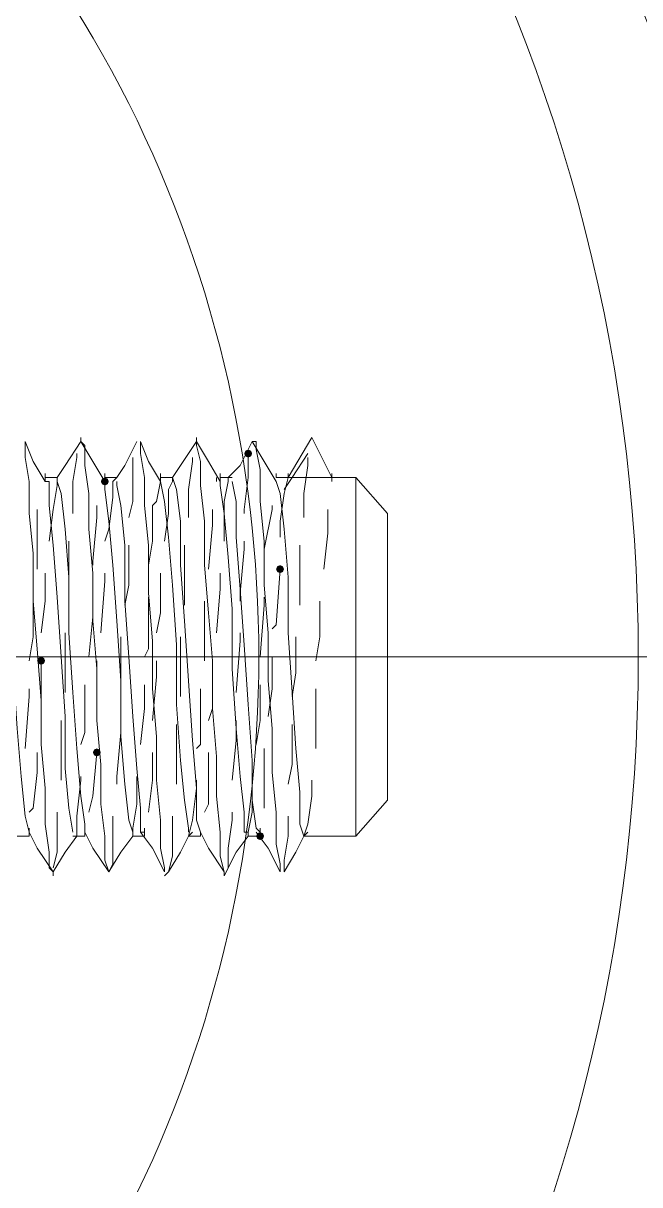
# Model space of a CAD drawing. Header units: millimetres. Extents: x 89051 to 218395, y -330386 to -125649.
# Drawn here: x 100507.58 to 100526.31, y -132854.01 to -132818.74 of the extents above; entities that cross this region are included whole.
import ezdxf

# ---------------------------------------------------------------- set-up
doc = ezdxf.new("R2010")
doc.units = ezdxf.units.MM
doc.header["$LTSCALE"] = 13
for name, pattern in [('1 实线', [0]), ('ACAD_ISO04W100', [30, 24, -3, 0, -3]), ('CENTER', [50.8, 31.75, -6.35, 6.35, -6.35])]:
    doc.linetypes.add(name, pattern=pattern)
doc.layers.get('0').update_dxf_attribs({"color": 1, "linetype": 'CENTER'})
doc.layers.add('C00-00-00', color=7, linetype='Continuous')
doc.layers.add('标注、文本', color=3, linetype='Continuous', lineweight=25)

msp = doc.modelspace()

# ---------------------------------------------------------------- hatches: boundary and pattern name
at = {"layer": 'C00-00-00'}
h = msp.add_hatch(color=256, dxfattribs=at)
h.dxf.hatch_style = 2
h.paths.add_polyline_path([(100514.534, -132831.808), (100514.498, -132831.894), (100514.413, -132831.929), (100514.327, -132831.894), (100514.292, -132831.808), (100514.327, -132831.723), (100514.413, -132831.687), (100514.498, -132831.723)])
h = msp.add_hatch(color=256, dxfattribs=at)
h.dxf.hatch_style = 2
h.paths.add_polyline_path([(100510.177, -132832.655), (100510.142, -132832.741), (100510.056, -132832.776), (100509.971, -132832.741), (100509.935, -132832.655), (100509.971, -132832.57), (100510.056, -132832.534), (100510.142, -132832.57)])
h = msp.add_hatch(color=256, dxfattribs=at)
h.dxf.hatch_style = 2
h.paths.add_polyline_path([(100515.502, -132835.318), (100515.466, -132835.403), (100515.381, -132835.439), (100515.295, -132835.403), (100515.26, -132835.318), (100515.295, -132835.232), (100515.381, -132835.197), (100515.466, -132835.232)])
h = msp.add_hatch(color=256, dxfattribs=at)
h.dxf.hatch_style = 2
h.paths.add_polyline_path([(100508.241, -132838.101), (100508.206, -132838.186), (100508.12, -132838.222), (100508.035, -132838.186), (100507.999, -132838.101), (100508.035, -132838.015), (100508.12, -132837.98), (100508.206, -132838.015)])
h = msp.add_hatch(color=256, dxfattribs=at)
h.dxf.hatch_style = 2
h.paths.add_polyline_path([(100509.935, -132840.884), (100509.9, -132840.969), (100509.814, -132841.005), (100509.729, -132840.969), (100509.693, -132840.884), (100509.729, -132840.799), (100509.814, -132840.763), (100509.9, -132840.799)])
h = msp.add_hatch(color=256, dxfattribs=at)
h.dxf.hatch_style = 2
h.paths.add_polyline_path([(100514.897, -132843.425), (100514.861, -132843.511), (100514.776, -132843.546), (100514.69, -132843.511), (100514.655, -132843.425), (100514.69, -132843.34), (100514.776, -132843.304), (100514.861, -132843.34)])

# ---------------------------------------------------------------- linework, layer by layer
at = {"color": 7, "linetype": '1 实线', "lineweight": 0}
for centre, major_axis, ratio, start_param, end_param in [((100486.444, -132837.98), (0, 45.983), 0.866025, 2.304713, 7.120065), ((100490.376, -132837.98), (0, 45.983), 0.866025, 3.141593, 6.283185), ((100483.297, -132837.98), (0, -34.608), 0.908418, 6.283185, 9.424778)]:
    msp.add_ellipse(centre, major_axis=major_axis, ratio=ratio, start_param=start_param, end_param=end_param, dxfattribs=at)
msp.add_open_spline([(100493.236, -132847.539), (100540.843, -132889.565), (100560.785, -132918.78), (100576.342, -132940.144), (100600.226, -132966.375), (100605.907, -132987.936)], degree=3, dxfattribs=at)
at = {"layer": 'C00-00-00', "lineweight": 15}
for points in [[(100508.241, -132832.655), (100507.878, -132832.05), (100507.636, -132831.445)], [(100507.636, -132831.445), (100507.636, -132831.929), (100507.757, -132832.655), (100507.757, -132833.624), (100507.878, -132834.834), (100507.878, -132836.286), (100507.999, -132837.738), (100508.12, -132839.311), (100508.12, -132840.642), (100508.241, -132841.973), (100508.241, -132843.062), (100508.362, -132843.909), (100508.362, -132844.393), (100508.483, -132844.514)], [(100509.33, -132831.445), (100508.846, -132832.171), (100508.604, -132832.534)], [(100509.33, -132831.445), (100509.33, -132831.324)], [(100510.056, -132832.655), (100509.693, -132832.05), (100509.33, -132831.445)], [(100509.33, -132831.445), (100509.451, -132831.566), (100509.451, -132832.171), (100509.572, -132833.019), (100509.572, -132834.108), (100509.693, -132835.439), (100509.693, -132836.891), (100509.814, -132838.343), (100509.814, -132839.916), (100509.935, -132841.247), (100509.935, -132842.457), (100510.056, -132843.425), (100510.056, -132844.151), (100510.177, -132844.514)], [(100511.024, -132831.445), (100510.661, -132832.171), (100510.419, -132832.534)], [(100511.75, -132832.655), (100511.387, -132832.05), (100511.145, -132831.445)], [(100511.145, -132831.445), (100511.145, -132831.808), (100511.266, -132832.534), (100511.266, -132833.382), (100511.387, -132834.592), (100511.387, -132836.044), (100511.508, -132837.496), (100511.508, -132838.948), (100511.629, -132840.4), (100511.629, -132841.731), (100511.75, -132842.941), (100511.75, -132843.788), (100511.871, -132844.393), (100511.871, -132844.514)], [(100512.84, -132831.445), (100512.356, -132832.171), (100512.114, -132832.534)], [(100512.84, -132831.445), (100512.84, -132831.324)], [(100513.566, -132832.655), (100513.203, -132832.05), (100512.84, -132831.445)], [(100512.84, -132831.445), (100512.84, -132831.566), (100512.961, -132832.05), (100512.961, -132832.776), (100513.082, -132833.866), (100513.082, -132835.197), (100513.203, -132836.649), (100513.324, -132838.101), (100513.324, -132839.553), (100513.445, -132841.005), (100513.445, -132842.215), (100513.566, -132843.304), (100513.566, -132844.03), (100513.687, -132844.514)], [(100514.534, -132831.445), (100514.171, -132832.171), (100513.808, -132832.534)], [(100515.26, -132832.655), (100514.897, -132832.05), (100514.534, -132831.445)], [(100514.534, -132831.445), (100514.655, -132831.445), (100514.655, -132831.687), (100514.776, -132832.292), (100514.776, -132833.261), (100514.897, -132834.471), (100514.897, -132835.802), (100515.018, -132837.254), (100515.018, -132838.706), (100515.139, -132840.158), (100515.139, -132841.489), (100515.26, -132842.699), (100515.26, -132843.667), (100515.381, -132844.272), (100515.381, -132844.514)], [(100516.349, -132831.324), (100515.623, -132832.534)], [(100516.954, -132832.534), (100516.349, -132831.324)], [(100509.088, -132832.655), (100509.209, -132831.929)], [(100509.209, -132831.929), (100509.209, -132831.808)], [(100510.903, -132832.413), (100510.903, -132831.929)], [(100512.719, -132832.05), (100512.719, -132831.929)], [(100514.413, -132832.534), (100514.413, -132831.808)], [(100516.228, -132831.808), (100515.744, -132832.534)], [(100516.228, -132832.171), (100516.228, -132831.929)], [(100512.598, -132832.897), (100512.719, -132832.05)], [(100516.107, -132833.019), (100516.228, -132832.171)], [(100507.757, -132843.304), (100507.636, -132842.82), (100507.515, -132841.61), (100507.394, -132840.158), (100507.273, -132838.343), (100507.273, -132836.528), (100507.152, -132834.955), (100507.031, -132833.624), (100506.91, -132832.776), (100506.91, -132832.655)], [(100508.241, -132832.534), (100508.241, -132832.413)], [(100508.241, -132832.655), (100508.241, -132832.534)], [(100508.604, -132832.534), (100508.241, -132832.534)], [(100508.241, -132832.655), (100508.362, -132832.655), (100508.362, -132833.382), (100508.483, -132834.592), (100508.604, -132836.165), (100508.725, -132837.98), (100508.846, -132839.795), (100508.846, -132841.368), (100508.967, -132842.578), (100509.088, -132843.304)], [(100508.604, -132832.534), (100508.604, -132832.655)], [(100508.604, -132832.655), (100508.604, -132832.776)], [(100509.451, -132843.304), (100509.451, -132843.062), (100509.33, -132842.215), (100509.209, -132840.763), (100509.088, -132839.069), (100508.967, -132837.254), (100508.967, -132835.56), (100508.846, -132834.108), (100508.725, -132833.019), (100508.604, -132832.655)], [(100509.088, -132833.624), (100509.088, -132832.655)], [(100510.056, -132832.534), (100510.056, -132832.413)], [(100510.419, -132832.534), (100510.056, -132832.534)], [(100510.056, -132832.655), (100510.056, -132832.897), (100510.177, -132833.866), (100510.298, -132835.197), (100510.419, -132836.891), (100510.54, -132838.706), (100510.54, -132840.4), (100510.661, -132841.852), (100510.782, -132842.941), (100510.903, -132843.304)], [(100510.419, -132832.534), (100510.298, -132832.655)], [(100510.298, -132832.655), (100510.298, -132833.14)], [(100511.266, -132843.304), (100511.145, -132843.304), (100511.145, -132842.578), (100511.024, -132841.368), (100510.903, -132839.795), (100510.782, -132837.98), (100510.661, -132836.286), (100510.661, -132834.592), (100510.54, -132833.382), (100510.419, -132832.776), (100510.419, -132832.655)], [(100510.903, -132833.261), (100510.903, -132832.413)], [(100511.629, -132833.261), (100511.75, -132832.655)], [(100511.75, -132832.534), (100511.75, -132832.413)], [(100511.75, -132832.655), (100511.75, -132832.534)], [(100512.114, -132832.534), (100511.75, -132832.534)], [(100511.75, -132832.655), (100511.871, -132833.261), (100511.993, -132834.35), (100512.114, -132835.802), (100512.235, -132837.617), (100512.235, -132839.432), (100512.356, -132841.126), (100512.477, -132842.336), (100512.598, -132843.183), (100512.598, -132843.304)], [(100512.114, -132832.655), (100511.993, -132832.897)], [(100512.114, -132832.534), (100512.114, -132832.655)], [(100512.961, -132843.304), (100512.84, -132842.941), (100512.84, -132841.973), (100512.719, -132840.521), (100512.598, -132838.706), (100512.477, -132836.891), (100512.356, -132835.197), (100512.356, -132833.866), (100512.235, -132832.897), (100512.114, -132832.534), (100512.114, -132832.655)], [(100513.445, -132832.655), (100513.445, -132832.534)], [(100513.566, -132832.534), (100513.566, -132832.413)], [(100513.566, -132832.655), (100513.566, -132832.534)], [(100513.929, -132832.534), (100513.566, -132832.534)], [(100513.566, -132832.655), (100513.566, -132832.776), (100513.687, -132833.624), (100513.808, -132834.955), (100513.929, -132836.528), (100513.929, -132838.343), (100514.05, -132840.158), (100514.171, -132841.61), (100514.292, -132842.699), (100514.292, -132843.304), (100514.413, -132843.304)], [(100513.808, -132832.655), (100513.687, -132833.261)], [(100513.808, -132832.534), (100513.808, -132832.655)], [(100514.776, -132843.304), (100514.655, -132843.183), (100514.534, -132842.336), (100514.534, -132841.126), (100514.413, -132839.432), (100514.292, -132837.617), (100514.171, -132835.923), (100514.05, -132834.35), (100514.05, -132833.261), (100513.929, -132832.655)], [(100514.292, -132833.503), (100514.413, -132832.534)], [(100515.26, -132832.534), (100515.26, -132832.413)], [(100517.68, -132832.534), (100515.26, -132832.534)], [(100515.26, -132832.655), (100515.381, -132833.019), (100515.502, -132834.108), (100515.623, -132835.56), (100515.623, -132837.254), (100515.744, -132839.069), (100515.865, -132840.763), (100515.986, -132842.094), (100515.986, -132843.062), (100516.107, -132843.425)], [(100515.623, -132832.534), (100515.502, -132833.019)], [(100515.744, -132832.534), (100515.502, -132832.897)], [(100515.623, -132832.534), (100515.623, -132832.413)], [(100515.623, -132832.534), (100516.954, -132832.534)], [(100516.954, -132832.534), (100516.954, -132832.413)], [(100516.954, -132832.655), (100516.954, -132832.534)], [(100518.648, -132833.624), (100517.68, -132832.534)], [(100517.68, -132837.98), (100517.68, -132837.012), (100517.68, -132835.923), (100517.68, -132835.076), (100517.68, -132834.229), (100517.68, -132833.624), (100517.68, -132833.019), (100517.68, -132832.776), (100517.68, -132832.534)], [(100508.604, -132832.776), (100508.483, -132833.503)], [(100511.993, -132832.897), (100511.993, -132833.624)], [(100512.598, -132833.745), (100512.598, -132832.897)], [(100515.502, -132833.019), (100515.381, -132833.866)], [(100516.107, -132833.745), (100516.107, -132833.019)], [(100509.814, -132833.745), (100509.814, -132833.382)], [(100510.298, -132833.14), (100510.177, -132834.108)], [(100510.782, -132833.745), (100510.903, -132833.261)], [(100511.508, -132833.382), (100511.629, -132833.261)], [(100511.508, -132834.471), (100511.508, -132833.382)], [(100513.687, -132833.261), (100513.687, -132834.471)], [(100515.139, -132833.503), (100515.139, -132833.382)], [(100507.999, -132834.229), (100507.999, -132833.503)], [(100508.483, -132833.503), (100508.362, -132834.471)], [(100509.693, -132835.076), (100509.814, -132833.745)], [(100511.993, -132833.624), (100511.871, -132834.471)], [(100513.324, -132833.987), (100513.324, -132833.503)], [(100514.292, -132833.624), (100514.292, -132833.503)], [(100514.897, -132834.713), (100515.139, -132833.503)], [(100516.833, -132834.229), (100516.833, -132833.503)], [(100518.648, -132833.624), (100518.648, -132833.745), (100518.648, -132834.229), (100518.648, -132834.713), (100518.648, -132835.439), (100518.648, -132836.165), (100518.648, -132837.012), (100518.648, -132837.98)], [(100510.177, -132834.108), (100510.056, -132834.471)], [(100513.203, -132835.318), (100513.324, -132833.987)], [(100515.381, -132833.866), (100515.381, -132834.35)], [(100507.999, -132835.318), (100507.999, -132834.229)], [(100508.967, -132834.955), (100508.967, -132834.471)], [(100511.387, -132835.197), (100511.508, -132834.471)], [(100514.292, -132834.713), (100514.292, -132834.471)], [(100516.712, -132835.318), (100516.833, -132834.229)], [(100510.782, -132835.802), (100510.782, -132834.592)], [(100512.477, -132835.197), (100512.477, -132834.592)], [(100514.171, -132836.044), (100514.292, -132834.713)], [(100514.897, -132835.197), (100514.897, -132834.713)], [(100515.986, -132835.439), (100515.986, -132834.592)], [(100508.967, -132836.286), (100508.967, -132834.955)], [(100509.693, -132835.197), (100509.693, -132835.076)], [(100508.241, -132835.439), (100508.241, -132836.286)], [(100510.056, -132835.439), (100510.056, -132835.681)], [(100511.75, -132835.439), (100511.75, -132836.649)], [(100512.477, -132836.407), (100512.477, -132835.197)], [(100513.566, -132835.439), (100513.566, -132835.923)], [(100515.381, -132835.318), (100515.26, -132837.012)], [(100515.986, -132836.407), (100515.986, -132835.439)], [(100510.056, -132835.681), (100509.935, -132837.254)], [(100510.661, -132836.407), (100510.782, -132835.802)], [(100509.693, -132836.77), (100509.693, -132836.165)], [(100511.387, -132837.738), (100511.387, -132836.165)], [(100513.566, -132835.923), (100513.445, -132837.254)], [(100514.171, -132836.286), (100514.171, -132836.044)], [(100514.897, -132836.407), (100514.897, -132836.165)], [(100507.878, -132837.375), (100507.878, -132836.286)], [(100508.241, -132836.286), (100508.12, -132837.254)], [(100513.082, -132837.012), (100513.082, -132836.286)], [(100514.776, -132837.98), (100514.897, -132836.407)], [(100516.591, -132837.375), (100516.591, -132836.286)], [(100509.572, -132837.98), (100509.693, -132836.77)], [(100511.75, -132836.649), (100511.629, -132837.254)], [(100508.846, -132837.859), (100508.846, -132837.254)], [(100513.082, -132838.101), (100513.082, -132837.012)], [(100514.171, -132837.496), (100514.171, -132837.254)], [(100515.26, -132837.012), (100515.139, -132837.133)], [(100507.757, -132838.101), (100507.878, -132837.375)], [(100510.54, -132838.827), (100510.54, -132837.375)], [(100512.356, -132838.222), (100512.356, -132837.375)], [(100514.05, -132839.069), (100514.171, -132837.496)], [(100515.865, -132838.464), (100515.865, -132837.375)], [(100516.47, -132838.101), (100516.591, -132837.375)], [(100508.846, -132839.069), (100508.846, -132837.859)], [(100511.266, -132837.98), (100511.387, -132837.738)], [(100515.139, -132837.98), (100515.139, -132838.948)], [(100517.68, -132843.425), (100517.68, -132843.183), (100517.68, -132842.941), (100517.68, -132842.336), (100517.68, -132841.731), (100517.68, -132840.884), (100517.68, -132840.037), (100517.68, -132838.948), (100517.68, -132837.98)], [(100518.648, -132837.98), (100518.648, -132838.948), (100518.648, -132839.795), (100518.648, -132840.521), (100518.648, -132841.247), (100518.648, -132841.852), (100518.648, -132842.215), (100518.648, -132842.336)], [(100508.12, -132838.101), (100508.12, -132839.916)], [(100509.814, -132838.101), (100509.814, -132839.19)], [(100511.629, -132838.101), (100511.629, -132838.585)], [(100512.356, -132839.19), (100512.356, -132838.222)], [(100513.324, -132838.101), (100513.324, -132839.553)], [(100511.629, -132838.585), (100511.508, -132839.916)], [(100515.744, -132839.19), (100515.865, -132838.464)], [(100507.757, -132839.19), (100507.757, -132838.948)], [(100509.451, -132840.279), (100509.451, -132838.827)], [(100510.54, -132839.19), (100510.54, -132838.827)], [(100511.266, -132839.553), (100511.266, -132838.827)], [(100512.961, -132840.642), (100512.961, -132838.948)], [(100514.776, -132839.916), (100514.776, -132838.827)], [(100515.139, -132838.948), (100515.018, -132839.795)], [(100516.47, -132839.19), (100516.47, -132838.948)], [(100507.636, -132840.763), (100507.757, -132839.19)], [(100509.814, -132839.19), (100509.814, -132839.916)], [(100516.47, -132840.763), (100516.47, -132839.19)], [(100511.145, -132840.642), (100511.266, -132839.553)], [(100513.324, -132839.553), (100513.203, -132839.916)], [(100508.725, -132840.763), (100508.725, -132839.916)], [(100510.54, -132840.279), (100510.54, -132840.037)], [(100512.235, -132841.005), (100512.235, -132840.037)], [(100514.05, -132840.521), (100514.05, -132839.916)], [(100514.655, -132840.642), (100514.776, -132839.916)], [(100515.744, -132841.247), (100515.744, -132840.037)], [(100509.33, -132840.642), (100509.451, -132840.279)], [(100510.419, -132841.61), (100510.54, -132840.279)], [(100508.725, -132841.731), (100508.725, -132840.763)], [(100512.84, -132840.763), (100512.961, -132840.642)], [(100513.929, -132841.731), (100514.05, -132840.521)], [(100514.897, -132840.763), (100514.897, -132841.973)], [(100507.999, -132840.884), (100507.999, -132841.489)], [(100509.814, -132840.884), (100509.693, -132842.215)], [(100511.508, -132840.884), (100511.508, -132841.731)], [(100512.235, -132841.852), (100512.235, -132841.005)], [(100513.203, -132840.884), (100513.203, -132841.126)], [(100513.203, -132841.126), (100513.203, -132842.457)], [(100507.999, -132841.489), (100507.878, -132842.578)], [(100515.623, -132841.852), (100515.744, -132841.247)], [(100509.209, -132842.82), (100509.33, -132841.731)], [(100509.33, -132841.731), (100509.33, -132841.61)], [(100510.419, -132841.852), (100510.419, -132841.61)], [(100511.024, -132842.457), (100511.024, -132841.61)], [(100511.508, -132841.731), (100511.387, -132842.699)], [(100512.84, -132841.973), (100512.84, -132841.731)], [(100514.534, -132842.699), (100514.534, -132841.61)], [(100516.349, -132842.215), (100516.349, -132841.731)], [(100509.693, -132842.215), (100509.572, -132842.699)], [(100512.719, -132842.941), (100512.84, -132841.973)], [(100514.897, -132841.973), (100514.897, -132842.578)], [(100516.228, -132843.062), (100516.349, -132842.215)], [(100507.878, -132842.578), (100507.757, -132842.699)], [(100510.903, -132843.183), (100511.024, -132842.457)], [(100513.203, -132842.457), (100513.082, -132842.699)], [(100517.68, -132843.425), (100518.648, -132842.336)], [(100508.604, -132843.183), (100508.604, -132842.699)], [(100509.209, -132843.304), (100509.209, -132842.82)], [(100510.298, -132843.667), (100510.298, -132842.82)], [(100512.114, -132843.304), (100512.114, -132842.82)], [(100513.929, -132842.941), (100513.929, -132842.699)], [(100514.413, -132843.304), (100514.534, -132842.699)], [(100515.623, -132843.425), (100515.623, -132842.82)], [(100507.757, -132843.304), (100507.757, -132843.183)], [(100508.604, -132843.909), (100508.604, -132843.183)], [(100510.903, -132843.304), (100510.903, -132843.183)], [(100511.266, -132843.304), (100511.266, -132843.183)], [(100512.598, -132843.425), (100512.719, -132842.941)], [(100513.808, -132843.788), (100513.929, -132842.941)], [(100514.776, -132843.304), (100514.776, -132843.183)], [(100516.107, -132843.425), (100516.228, -132843.062)], [(100507.394, -132843.425), (100507.757, -132843.425)], [(100507.757, -132843.425), (100507.757, -132843.304)], [(100507.757, -132843.304), (100507.999, -132843.788), (100508.483, -132844.514)], [(100508.483, -132844.514), (100508.846, -132843.909), (100509.209, -132843.425)], [(100509.088, -132843.425), (100509.451, -132843.425)], [(100509.209, -132843.425), (100509.209, -132843.304)], [(100509.451, -132843.425), (100509.451, -132843.304)], [(100509.451, -132843.425), (100509.451, -132843.304)], [(100509.451, -132843.304), (100509.693, -132843.788), (100510.177, -132844.514)], [(100510.177, -132844.514), (100510.54, -132843.909), (100510.903, -132843.425)], [(100510.903, -132843.425), (100510.903, -132843.304)], [(100510.903, -132843.425), (100511.266, -132843.425)], [(100511.145, -132843.304), (100511.508, -132843.788), (100511.871, -132844.514)], [(100511.266, -132843.425), (100511.266, -132843.304)], [(100511.993, -132844.514), (100512.356, -132843.909), (100512.598, -132843.425)], [(100512.114, -132844.03), (100512.114, -132843.304)], [(100512.598, -132843.425), (100512.719, -132843.304)], [(100512.598, -132843.425), (100512.961, -132843.425)], [(100512.961, -132843.304), (100512.961, -132843.425)], [(100512.961, -132843.425), (100512.961, -132843.304)], [(100512.961, -132843.425), (100512.961, -132843.304)], [(100512.961, -132843.304), (100513.203, -132843.788), (100513.687, -132844.514)], [(100513.687, -132844.635), (100514.05, -132843.909), (100514.413, -132843.425)], [(100514.413, -132843.425), (100514.413, -132843.304)], [(100514.413, -132843.425), (100514.776, -132843.425)], [(100514.655, -132843.304), (100515.018, -132843.788), (100515.381, -132844.514)], [(100514.776, -132843.425), (100514.776, -132843.304)], [(100515.502, -132844.151), (100515.623, -132843.425)], [(100515.502, -132844.514), (100515.865, -132843.909), (100516.107, -132843.425)], [(100516.107, -132843.425), (100516.228, -132843.304)], [(100516.107, -132843.425), (100517.68, -132843.425)], [(100508.483, -132844.393), (100508.604, -132843.909)], [(100510.298, -132844.272), (100510.298, -132843.667)], [(100513.808, -132844.393), (100513.808, -132843.788)], [(100510.177, -132844.514), (100510.298, -132844.272)], [(100511.993, -132844.514), (100512.114, -132844.03)], [(100515.502, -132844.514), (100515.502, -132844.151)], [(100508.483, -132844.635), (100508.483, -132844.514)], [(100511.871, -132844.635), (100511.993, -132844.514)], [(100513.687, -132844.635), (100513.687, -132844.514)]]:
    msp.add_lwpolyline(points, dxfattribs=at)
at = {"layer": '标注、文本', "color": 1, "linetype": 'ACAD_ISO04W100', "lineweight": 15}
for p, q in [((100860.066, -132837.98), (100331.066, -132837.98)), ((100686.504, -132837.98), (100504.627, -132837.98))]:
    msp.add_line(p, q, dxfattribs=at)

doc.saveas('drawing.dxf')
